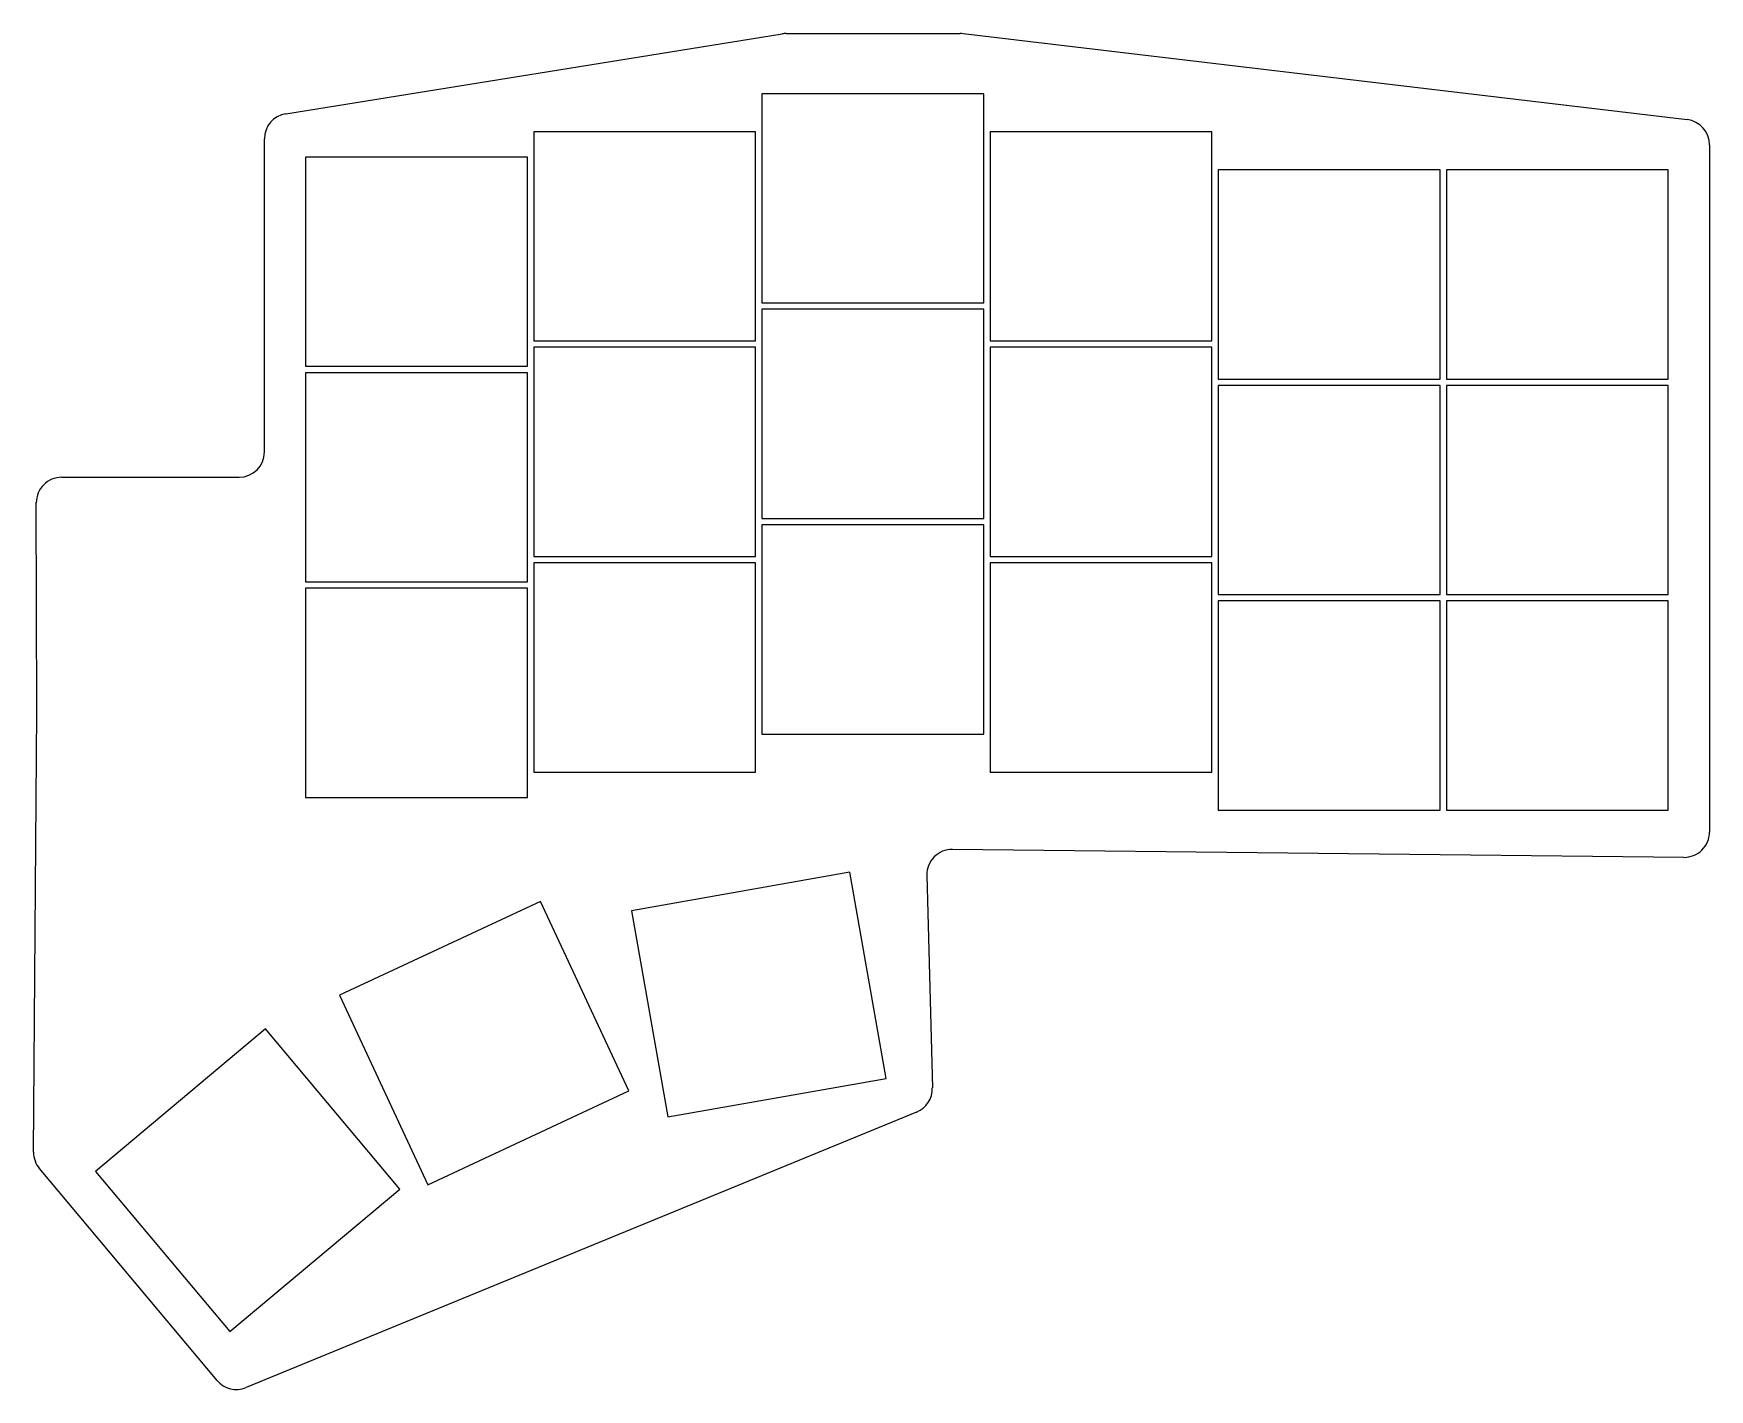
# Model space of a CAD drawing. Header units: millimetres. Extents: x 232 to 364, y -154 to -47.
import ezdxf

# ---------------------------------------------------------------- set-up
doc = ezdxf.new("R2010")
doc.units = ezdxf.units.MM

msp = doc.modelspace()

# ---------------------------------------------------------------- linework, layer by layer
for p, q in [((251.68, -53.33), (290.84, -47.03)), ((291.16, -47), (304.88, -47)), ((305.12, -47.01), (362.24, -53.79)), ((306.75, -51.75), (289.25, -51.75)), ((289.25, -51.75), (289.25, -68.25)), ((306.75, -68.25), (306.75, -51.75)), ((250, -80), (250, -55.3)), ((288.75, -54.75), (271.25, -54.75)), ((271.25, -54.75), (271.25, -71.25)), ((288.75, -71.25), (288.75, -54.75)), ((324.75, -54.75), (307.25, -54.75)), ((307.25, -54.75), (307.25, -71.25)), ((324.75, -71.25), (324.75, -54.75)), ((270.75, -56.75), (253.25, -56.75)), ((253.25, -56.75), (253.25, -73.25)), ((270.75, -73.25), (270.75, -56.75)), ((364, -55.78), (364, -109.98)), ((342.75, -57.75), (325.25, -57.75)), ((325.25, -57.75), (325.25, -74.25)), ((342.75, -74.25), (342.75, -57.75)), ((360.75, -57.75), (343.25, -57.75)), ((343.25, -57.75), (343.25, -74.25)), ((360.75, -74.25), (360.75, -57.75)), ((289.25, -68.25), (306.75, -68.25)), ((306.75, -68.75), (289.25, -68.75)), ((289.25, -68.75), (289.25, -85.25)), ((306.75, -85.25), (306.75, -68.75)), ((271.25, -71.25), (288.75, -71.25)), ((307.25, -71.25), (324.75, -71.25)), ((288.75, -71.75), (271.25, -71.75)), ((271.25, -71.75), (271.25, -88.25)), ((288.75, -88.25), (288.75, -71.75)), ((324.75, -71.75), (307.25, -71.75)), ((307.25, -71.75), (307.25, -88.25)), ((324.75, -88.25), (324.75, -71.75)), ((253.25, -73.25), (270.75, -73.25)), ((270.75, -73.75), (253.25, -73.75)), ((253.25, -73.75), (253.25, -90.25)), ((270.75, -90.25), (270.75, -73.75)), ((325.25, -74.25), (342.75, -74.25)), ((342.75, -74.75), (325.25, -74.75)), ((325.25, -74.75), (325.25, -91.25)), ((342.75, -91.25), (342.75, -74.75)), ((343.25, -74.25), (360.75, -74.25)), ((360.75, -74.75), (343.25, -74.75)), ((343.25, -74.75), (343.25, -91.25)), ((360.75, -91.25), (360.75, -74.75)), ((234, -82), (248, -82)), ((232.04, -100.49), (232, -84)), ((289.25, -85.25), (306.75, -85.25)), ((306.75, -85.75), (289.25, -85.75)), ((289.25, -85.75), (289.25, -102.25)), ((306.75, -102.25), (306.75, -85.75)), ((271.25, -88.25), (288.75, -88.25)), ((307.25, -88.25), (324.75, -88.25)), ((288.75, -88.75), (271.25, -88.75)), ((271.25, -88.75), (271.25, -105.25)), ((288.75, -105.25), (288.75, -88.75)), ((324.75, -88.75), (307.25, -88.75)), ((307.25, -88.75), (307.25, -105.25)), ((324.75, -105.25), (324.75, -88.75)), ((253.25, -90.25), (270.75, -90.25)), ((270.75, -90.75), (253.25, -90.75)), ((253.25, -90.75), (253.25, -107.25)), ((270.75, -107.25), (270.75, -90.75)), ((325.25, -91.25), (342.75, -91.25)), ((342.75, -91.75), (325.25, -91.75)), ((325.25, -91.75), (325.25, -108.25)), ((342.75, -108.25), (342.75, -91.75)), ((343.25, -91.25), (360.75, -91.25)), ((360.75, -91.75), (343.25, -91.75)), ((343.25, -91.75), (343.25, -108.25)), ((360.75, -108.25), (360.75, -91.75)), ((231.78, -135.23), (232.04, -100.51)), ((289.25, -102.25), (306.75, -102.25)), ((271.25, -105.25), (288.75, -105.25)), ((307.25, -105.25), (324.75, -105.25)), ((253.25, -107.25), (270.75, -107.25)), ((325.25, -108.25), (342.75, -108.25)), ((343.25, -108.25), (360.75, -108.25)), ((361.98, -111.98), (304.28, -111.35)), ((296.18, -113.16), (278.95, -116.19)), ((299.05, -129.41), (296.18, -113.16)), ((302.26, -113.41), (302.69, -130.17)), ((271.78, -115.45), (255.92, -122.84)), ((278.75, -130.4), (271.78, -115.45)), ((278.95, -116.19), (281.82, -132.44)), ((255.92, -122.84), (262.89, -137.8)), ((250.08, -125.51), (236.68, -136.75)), ((260.69, -138.15), (250.08, -125.51)), ((281.82, -132.44), (299.05, -129.41)), ((262.89, -137.8), (278.75, -130.4)), ((301.45, -132.07), (248.55, -153.8)), ((246.26, -153.24), (232.25, -136.53)), ((236.68, -136.75), (247.28, -149.39)), ((247.28, -149.39), (260.69, -138.15))]:
    msp.add_line(p, q)
for centre, start, end in [((291.16, -49), 90, 99.1448), ((304.88, -49), 83.2338, 90), ((252, -55.3), 99.1448, 180), ((362, -55.78), 0, 83.2338), ((248, -80), 270, 0), ((234, -84), 90, 180.1202), ((230.04, -100.5), 359.5739, 0.1202), ((362, -109.98), 269.3806, 0), ((304.26, -113.35), 89.3806, 181.4692), ((300.69, -130.22), 292.33, 1.4692), ((233.78, -135.25), 179.5739, 220), ((247.79, -151.95), 220, 292.33)]:
    msp.add_arc(centre, 2, start, end)

doc.saveas('drawing.dxf')
